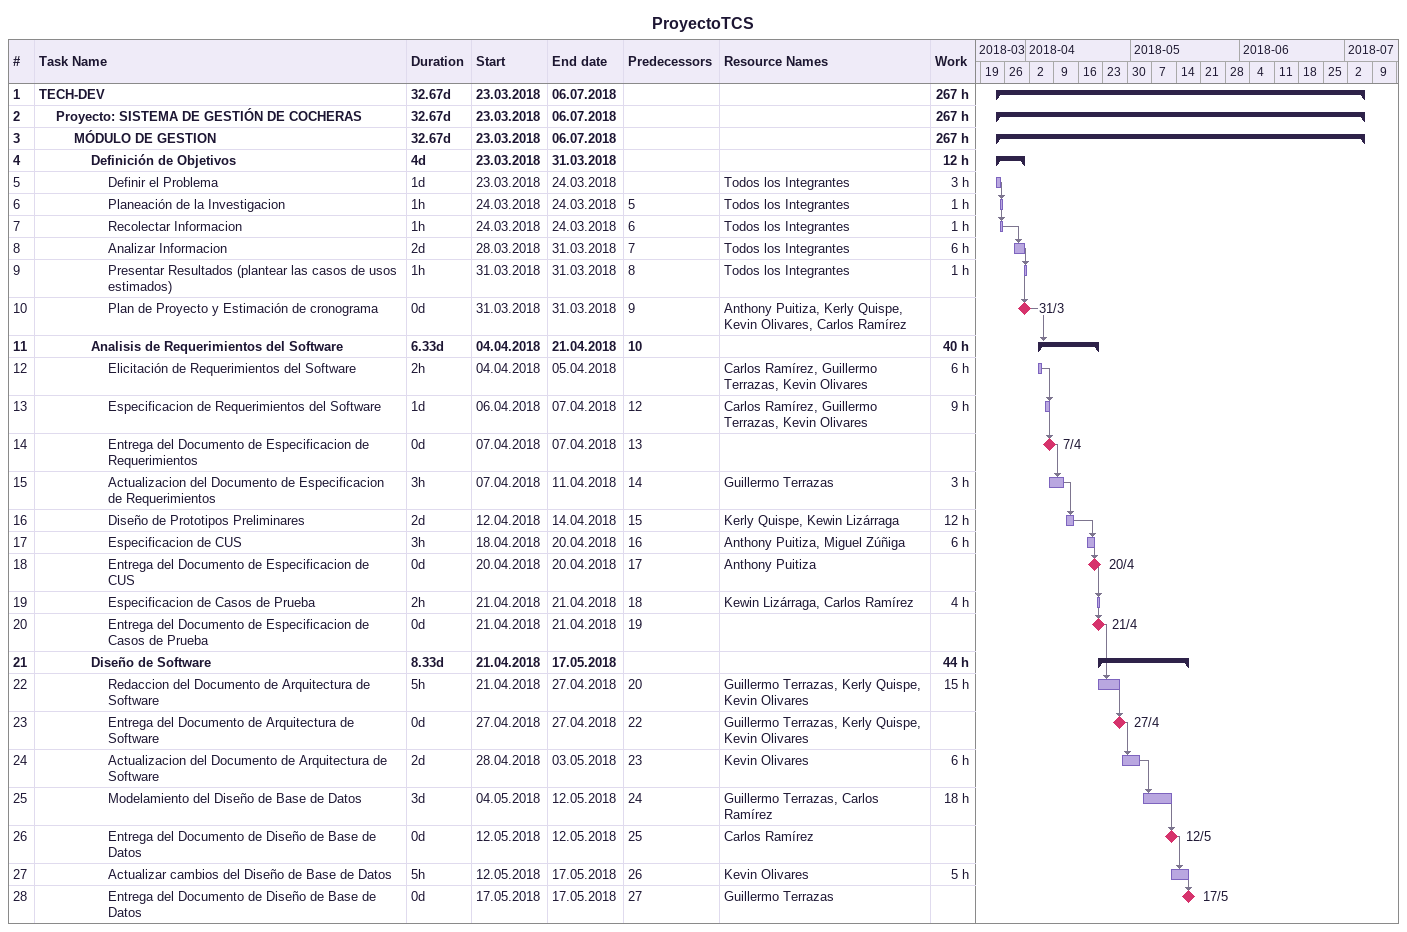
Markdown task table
ProyectoTCS

| ID | Level | Task | Duration | Start | Finish | Predecessors | Resources | Work (h) |
|---|---|---|---|---|---|---|---|---|
| 1 | 1 | **TECH-DEV** | 32.67d | 2018-03-23 | 2018-07-06 |  |  | 267 |
| 2 | 2 | **Proyecto: SISTEMA DE GESTIÓN DE COCHERAS** | 32.67d | 2018-03-23 | 2018-07-06 |  |  | 267 |
| 3 | 3 | **MÓDULO DE GESTION** | 32.67d | 2018-03-23 | 2018-07-06 |  |  | 267 |
| 4 | 4 | **Definición de Objetivos** | 4d | 2018-03-23 | 2018-03-31 |  |  | 12 |
| 5 | 5 | Definir el Problema | 1d | 2018-03-23 | 2018-03-24 |  | Todos los Integrantes | 3 |
| 6 | 5 | Planeación de la Investigacion | 1h | 2018-03-24 | 2018-03-24 | 5 | Todos los Integrantes | 1 |
| 7 | 5 | Recolectar Informacion | 1h | 2018-03-24 | 2018-03-24 | 6 | Todos los Integrantes | 1 |
| 8 | 5 | Analizar Informacion | 2d | 2018-03-28 | 2018-03-31 | 7 | Todos los Integrantes | 6 |
| 9 | 5 | Presentar Resultados (plantear las casos de usos estimados) | 1h | 2018-03-31 | 2018-03-31 | 8 | Todos los Integrantes | 1 |
| 10 | 5 | Plan de Proyecto y Estimación de cronograma | 0d | 2018-03-31 | 2018-03-31 | 9 | Anthony Puitiza, Kerly Quispe, Kevin Olivares, Carlos Ramírez |  |
| 11 | 4 | **Analisis de Requerimientos del Software** | 6.33d | 2018-04-04 | 2018-04-21 | 10 |  | 40 |
| 12 | 5 | Elicitación de Requerimientos del Software | 2h | 2018-04-04 | 2018-04-05 |  | Carlos Ramírez, Guillermo Terrazas, Kevin Olivares | 6 |
| 13 | 5 | Especificacion de Requerimientos del Software | 1d | 2018-04-06 | 2018-04-07 | 12 | Carlos Ramírez, Guillermo Terrazas, Kevin Olivares | 9 |
| 14 | 5 | Entrega del Documento de Especificacion de Requerimientos | 0d | 2018-04-07 | 2018-04-07 | 13 |  |  |
| 15 | 5 | Actualizacion del Documento de Especificacion de Requerimientos | 3h | 2018-04-07 | 2018-04-11 | 14 | Guillermo Terrazas | 3 |
| 16 | 5 | Diseño de Prototipos Preliminares | 2d | 2018-04-12 | 2018-04-14 | 15 | Kerly Quispe, Kewin Lizárraga | 12 |
| 17 | 5 | Especificacion de CUS | 3h | 2018-04-18 | 2018-04-20 | 16 | Anthony Puitiza, Miguel Zúñiga | 6 |
| 18 | 5 | Entrega del Documento de Especificacion de CUS | 0d | 2018-04-20 | 2018-04-20 | 17 | Anthony Puitiza |  |
| 19 | 5 | Especificacion de Casos de Prueba | 2h | 2018-04-21 | 2018-04-21 | 18 | Kewin Lizárraga, Carlos Ramírez | 4 |
| 20 | 5 | Entrega del Documento de Especificacion de Casos de Prueba | 0d | 2018-04-21 | 2018-04-21 | 19 |  |  |
| 21 | 4 | **Diseño de Software** | 8.33d | 2018-04-21 | 2018-05-17 |  |  | 44 |
| 22 | 5 | Redaccion del Documento de Arquitectura de Software | 5h | 2018-04-21 | 2018-04-27 | 20 | Guillermo Terrazas, Kerly Quispe, Kevin Olivares | 15 |
| 23 | 5 | Entrega del Documento de Arquitectura de Software | 0d | 2018-04-27 | 2018-04-27 | 22 | Guillermo Terrazas, Kerly Quispe, Kevin Olivares |  |
| 24 | 5 | Actualizacion del Documento de Arquitectura de Software | 2d | 2018-04-28 | 2018-05-03 | 23 | Kevin Olivares | 6 |
| 25 | 5 | Modelamiento del Diseño de Base de Datos | 3d | 2018-05-04 | 2018-05-12 | 24 | Guillermo Terrazas, Carlos Ramírez | 18 |
| 26 | 5 | Entrega del Documento de Diseño de Base de Datos | 0d | 2018-05-12 | 2018-05-12 | 25 | Carlos Ramírez |  |
| 27 | 5 | Actualizar cambios del Diseño de Base de Datos | 5h | 2018-05-12 | 2018-05-17 | 26 | Kevin Olivares | 5 |
| 28 | 5 | Entrega del Documento de Diseño de Base de Datos | 0d | 2018-05-17 | 2018-05-17 | 27 | Guillermo Terrazas |  |
